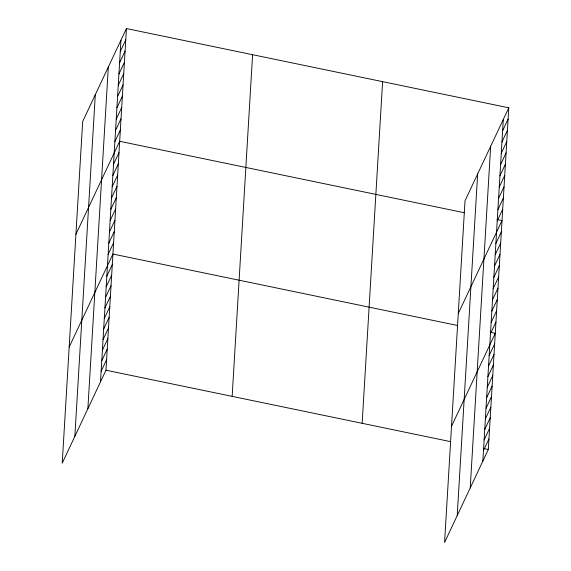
<?xml version="1.0" encoding="UTF-8"?>
<svg xmlns="http://www.w3.org/2000/svg" width="571" height="571" viewBox="0 0 571 571"><rect width="100%" height="100%" fill="white"/><g stroke="black" fill="none" stroke-linecap="round" stroke-linejoin="round"><path stroke-width="0.86" d="M74.851 436.351L95.307 94.686M87.87 408.693L108.319 67.028M100.503 381.849L120.952 40.184M126.427 28.55L82.674 121.53L62.225 463.195L105.978 370.215L126.427 28.55L508.775 107.805L488.326 449.47L444.573 542.45L465.022 200.785L508.775 107.805M232.154 396.367L252.603 54.702M362.15 423.318L382.606 81.653M457.207 515.606L477.656 173.941M470.218 487.948L490.667 146.283M482.852 461.104L503.301 119.439M120.274 51.461L125.756 39.827M119.603 62.739L125.078 51.097M118.925 74.009L124.407 62.375M118.254 85.286L123.729 73.652M117.576 96.563L123.05 84.922M116.905 107.833L122.38 96.199M116.227 119.111L121.702 107.476M115.556 130.388L121.031 118.747M114.878 141.658L120.353 130.024M75.922 234.281L119.682 141.301L464.173 212.705M113.529 164.212L119.004 152.571M112.851 175.483L118.325 163.848M112.18 186.76L117.655 175.126M111.502 198.037L116.976 186.396M110.831 209.307L116.306 197.673M110.153 220.584L115.627 208.95M109.475 231.862L114.957 220.228M108.804 243.139L114.279 231.498M108.126 254.409L113.608 242.775M69.177 347.032L112.93 254.052L457.428 325.456M106.82 276.243L112.294 264.609M106.192 286.806L111.666 275.172M105.556 297.37L111.031 285.728M104.928 307.926L110.403 296.292M104.293 318.49L109.768 306.848M103.658 329.046L109.14 317.412M103.03 339.609L108.504 327.975M102.395 350.173L107.869 338.532M101.766 360.729L107.241 349.095M101.131 371.293L106.606 359.651M502.63 130.716L508.104 119.082M501.952 141.993L507.426 130.352M501.281 153.264L506.755 141.629M500.603 164.541L506.077 152.907M499.925 175.818L505.406 164.177M499.254 187.088L504.728 175.454M498.576 198.365L504.05 186.731M497.905 209.643L503.379 198.001M497.227 220.913L502.701 209.279M458.277 313.536L502.03 220.556L496.984 219.507M495.878 243.467L501.352 231.826M495.2 254.737L500.681 243.103M494.529 266.015L500.003 254.38M493.851 277.292L499.332 265.651M493.18 288.562L498.654 276.928M492.502 299.839L497.976 288.205M491.831 311.116L497.305 299.475M491.153 322.387L496.627 310.752M490.482 333.664L495.956 322.03M451.525 426.287L495.278 333.3L490.232 332.258M489.169 355.497L494.65 343.863M488.54 366.061L494.015 354.427M487.905 376.617L493.38 364.983M487.277 387.181L492.752 375.547M486.642 397.744L492.116 386.103M486.014 408.301L491.488 396.667M485.379 418.864L490.853 407.23M484.743 429.421L490.225 417.786M484.115 439.984L489.59 428.35M483.48 450.548L488.954 438.906M105.978 370.215L450.476 441.626M483.28 448.421L488.326 449.47"/></g></svg>
